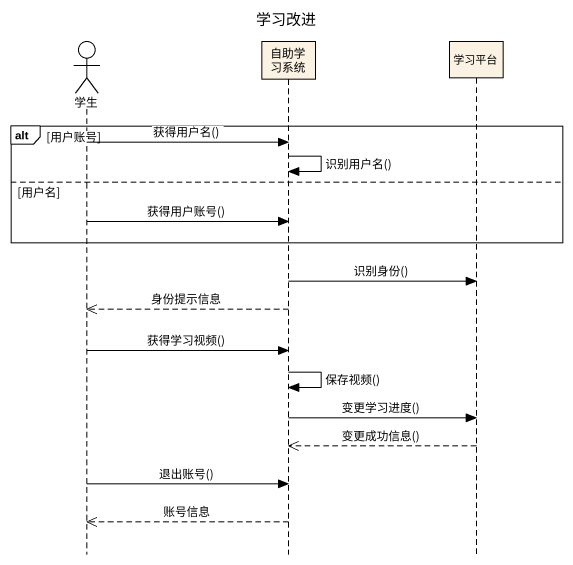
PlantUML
@startuml
title 学习改进
hide footbox
actor 学生
participant 自助学习系统
participant 学习平台

alt 用户账号
  学生 -> 自助学习系统 : 获得用户名()
  自助学习系统 -> 自助学习系统 : 识别用户名()
else 用户名
  学生 -> 自助学习系统 : 获得用户账号()
end
自助学习系统 -> 学习平台 : 识别身份()
自助学习系统 -->> 学生 : 身份提示信息
学生 -> 自助学习系统 : 获得学习视频()
自助学习系统 -> 自助学习系统 : 保存视频()
自助学习系统 -> 学习平台 : 变更学习进度()
学习平台 -->> 自助学习系统 : 变更成功信息()
学生 -> 自助学习系统 : 退出账号()
自助学习系统 -->> 学生 : 账号信息
@enduml
